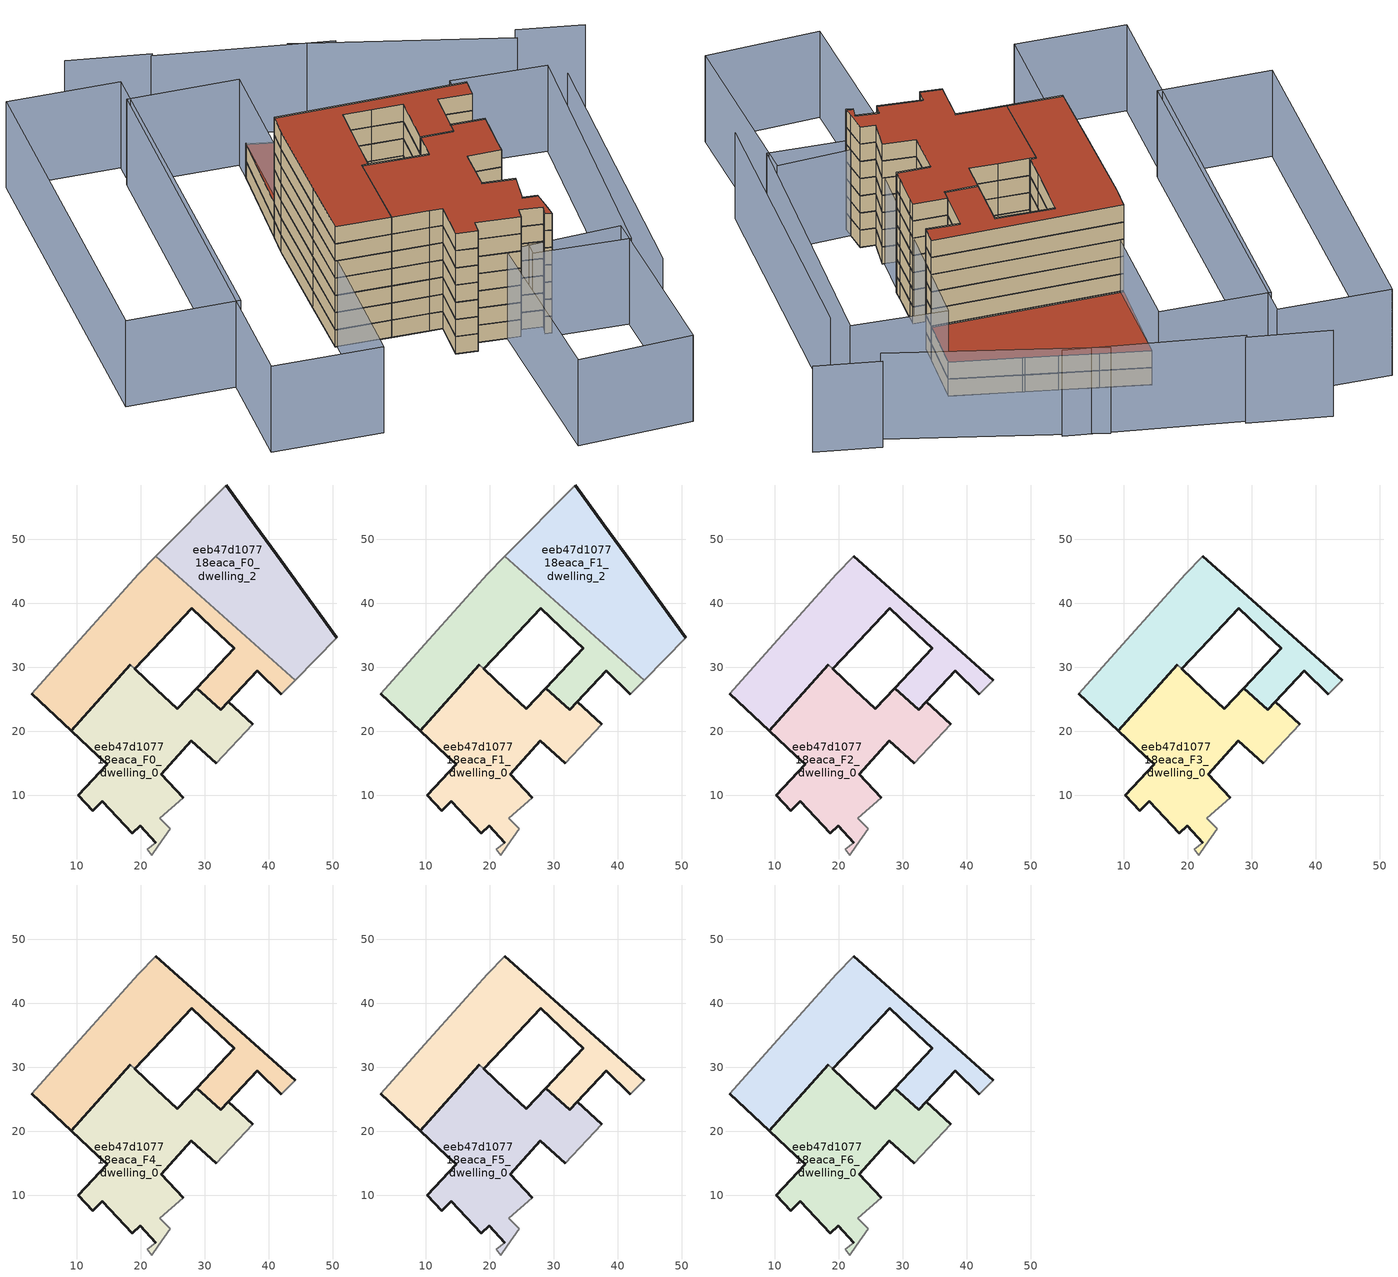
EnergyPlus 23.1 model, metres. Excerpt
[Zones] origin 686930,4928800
eeb47d107718eaca_F0_dwelling_0
 floor ground (EU_floor_Construction): 24.58,4.78 22.98,6.44 26.63,9.64 23.2,13.3 27.9,18.51 31.78,15.01 32.88,16.24 36.37,19.97 37.46,21.12 33.64,24.63 32.49,23.42 28.71,26.78 25.65,23.53 22.47,26.53 19.03,29.77 19.03,29.78 18.34,30.43 18.33,30.42 9.13,20.08 13.28,16.21 14.72,14.88 10.18,10.03 12.45,7.64 13.96,9.07 18.66,4.11 19.94,5.29 22.31,2.61 20.98,1.57 21.7,0.7 22.69,2.1 z0
 wall outside (EU_wall_Construction): 22.31,2.61 19.94,5.29 18.66,4.11 13.96,9.07 12.45,7.64 10.18,10.03 14.72,14.88 13.28,16.21 9.13,20.08 18.33,30.42 18.34,30.43 / 19.03,29.78 19.03,29.77 22.47,26.53 25.65,23.53 28.71,26.78 32.49,23.42 33.64,24.63 37.46,21.12 / 31.78,15.01 27.9,18.51 23.2,13.3 26.63,9.64 z0:3
 wall adiabatic (EU_wall_Construction): 26.63,9.64 22.98,6.44 24.58,4.78 22.69,2.1 21.7,0.7 20.98,1.57 22.31,2.61 / 37.46,21.12 36.37,19.97 32.88,16.24 31.78,15.01 z0:3
 wall to eeb47d107718eaca_F0_dwelling_1 (EU_wall_Construction): 18.34,30.43 19.03,29.78 z0:3
eeb47d107718eaca_F0_dwelling_1
 floor ground (EU_floor_Construction): 41.92,25.83 44.08,28.02 22.34,47.37 19.55,44.54 9.81,33.58 2.92,25.86 9.13,20.08 18.34,30.43 19.03,29.78 21.91,32.83 27.93,39.22 31.1,36.24 34.55,33 28.71,26.78 32.49,23.42 33.64,24.63 33.64,24.64 38.21,29.46 z0
 wall outside (EU_wall_Construction): 18.34,30.43 9.13,20.08 2.92,25.86 / 41.92,25.83 38.21,29.46 33.64,24.64 33.64,24.63 32.49,23.42 28.71,26.78 34.55,33 31.1,36.24 27.93,39.22 21.91,32.83 19.03,29.78 z0:3
 wall adiabatic (EU_wall_Construction): 2.92,25.86 9.81,33.58 19.55,44.54 22.34,47.37 / 44.08,28.02 41.92,25.83 z0:3
 wall to eeb47d107718eaca_F0_dwelling_2 (EU_wall_Construction): 22.34,47.37 44.08,28.02 z0:3
eeb47d107718eaca_F0_dwelling_2
 floor ground (EU_floor_Construction): 44.08,28.02 50.63,34.67 44.3,43.39 44.12,43.63 41.23,47.61 37.81,52.32 33.33,58.49 22.34,47.37 z0
 wall outside (EU_wall_Construction): 33.33,58.49 37.81,52.32 41.23,47.61 44.12,43.63 44.3,43.39 50.63,34.67 z0:3
 wall adiabatic (EU_wall_Construction): 50.63,34.67 44.08,28.02 / 22.34,47.37 33.33,58.49 z0:3
eeb47d107718eaca_F1_dwelling_0
 floor to eeb47d107718eaca_F0_dwelling_0 (EU_floor_Construction): 24.58,4.78 22.98,6.44 26.63,9.64 23.2,13.3 27.9,18.51 31.78,15.01 32.88,16.24 36.37,19.97 37.46,21.12 33.64,24.63 32.49,23.42 28.71,26.78 25.65,23.53 22.47,26.53 19.03,29.77 19.03,29.78 18.34,30.43 18.33,30.42 9.13,20.08 13.28,16.21 14.72,14.88 10.18,10.03 12.45,7.64 13.96,9.07 18.66,4.11 19.94,5.29 22.31,2.61 20.98,1.57 21.7,0.7 22.69,2.1 z3
 wall outside (EU_wall_Construction): 22.31,2.61 19.94,5.29 18.66,4.11 13.96,9.07 12.45,7.64 10.18,10.03 14.72,14.88 13.28,16.21 9.13,20.08 18.33,30.42 18.34,30.43 / 19.03,29.78 19.03,29.77 22.47,26.53 25.65,23.53 28.71,26.78 32.49,23.42 33.64,24.63 37.46,21.12 / 31.78,15.01 27.9,18.51 23.2,13.3 26.63,9.64 z3:6
 wall adiabatic (EU_wall_Construction): 26.63,9.64 22.98,6.44 24.58,4.78 22.69,2.1 21.7,0.7 20.98,1.57 22.31,2.61 / 37.46,21.12 36.37,19.97 32.88,16.24 31.78,15.01 z3:6
 wall to eeb47d107718eaca_F1_dwelling_1 (EU_wall_Construction): 18.34,30.43 19.03,29.78 z3:6
eeb47d107718eaca_F1_dwelling_1
 floor to eeb47d107718eaca_F0_dwelling_1 (EU_floor_Construction): 41.92,25.83 44.08,28.02 22.34,47.37 19.55,44.54 9.81,33.58 2.92,25.86 9.13,20.08 18.34,30.43 19.03,29.78 21.91,32.83 27.93,39.22 31.1,36.24 34.55,33 28.71,26.78 32.49,23.42 33.64,24.63 33.64,24.64 38.21,29.46 z3
 wall outside (EU_wall_Construction): 18.34,30.43 9.13,20.08 2.92,25.86 / 41.92,25.83 38.21,29.46 33.64,24.64 33.64,24.63 32.49,23.42 28.71,26.78 34.55,33 31.1,36.24 27.93,39.22 21.91,32.83 19.03,29.78 z3:6
 wall adiabatic (EU_wall_Construction): 2.92,25.86 9.81,33.58 19.55,44.54 22.34,47.37 / 44.08,28.02 41.92,25.83 z3:6
 wall to eeb47d107718eaca_F1_dwelling_2 (EU_wall_Construction): 22.34,47.37 44.08,28.02 z3:6
eeb47d107718eaca_F1_dwelling_2
 floor to eeb47d107718eaca_F0_dwelling_2 (EU_floor_Construction): 44.08,28.02 50.63,34.67 44.3,43.39 44.12,43.63 41.23,47.61 37.81,52.32 33.33,58.49 22.34,47.37 z3
 wall outside (EU_wall_Construction): 33.33,58.49 37.81,52.32 41.23,47.61 44.12,43.63 44.3,43.39 50.63,34.67 z3:6
 wall adiabatic (EU_wall_Construction): 50.63,34.67 44.08,28.02 / 22.34,47.37 33.33,58.49 z3:6
 roof outside (EU_roof_Construction): 37.81,52.32 41.23,47.61 44.12,43.63 44.3,43.39 50.63,34.67 44.08,28.02 22.34,47.37 33.33,58.49 z6
eeb47d107718eaca_F2_dwelling_0
 floor to eeb47d107718eaca_F1_dwelling_0 (EU_floor_Construction): 24.58,4.78 22.98,6.44 26.63,9.64 23.2,13.3 27.9,18.51 31.78,15.01 32.88,16.24 36.37,19.97 37.46,21.12 33.64,24.63 32.49,23.42 28.71,26.78 25.65,23.53 22.47,26.53 19.03,29.77 19.03,29.78 18.34,30.43 18.33,30.42 9.13,20.08 13.28,16.21 14.72,14.88 10.18,10.03 12.45,7.64 13.96,9.07 18.66,4.11 19.94,5.29 22.31,2.61 20.98,1.57 21.7,0.7 22.69,2.1 z6
 wall outside (EU_wall_Construction): 22.31,2.61 19.94,5.29 18.66,4.11 13.96,9.07 12.45,7.64 10.18,10.03 14.72,14.88 13.28,16.21 9.13,20.08 18.33,30.42 18.34,30.43 / 19.03,29.78 19.03,29.77 22.47,26.53 25.65,23.53 28.71,26.78 32.49,23.42 33.64,24.63 37.46,21.12 / 31.78,15.01 27.9,18.51 23.2,13.3 26.63,9.64 z6:9
 wall adiabatic (EU_wall_Construction): 26.63,9.64 22.98,6.44 24.58,4.78 22.69,2.1 21.7,0.7 20.98,1.57 22.31,2.61 / 37.46,21.12 36.37,19.97 32.88,16.24 31.78,15.01 z6:9
 wall to eeb47d107718eaca_F2_dwelling_1 (EU_wall_Construction): 18.34,30.43 19.03,29.78 z6:9
eeb47d107718eaca_F2_dwelling_1
 floor to eeb47d107718eaca_F1_dwelling_1 (EU_floor_Construction): 41.92,25.83 44.08,28.02 22.34,47.37 19.55,44.54 9.81,33.58 2.92,25.86 9.13,20.08 18.34,30.43 19.03,29.78 21.91,32.83 27.93,39.22 31.1,36.24 34.55,33 28.71,26.78 32.49,23.42 33.64,24.63 33.64,24.64 38.21,29.46 z6
 wall outside (EU_wall_Construction): 18.34,30.43 9.13,20.08 2.92,25.86 / 22.34,47.37 44.08,28.02 / 41.92,25.83 38.21,29.46 33.64,24.64 33.64,24.63 32.49,23.42 28.71,26.78 34.55,33 31.1,36.24 27.93,39.22 21.91,32.83 19.03,29.78 z6:9
 wall adiabatic (EU_wall_Construction): 2.92,25.86 9.81,33.58 19.55,44.54 22.34,47.37 / 44.08,28.02 41.92,25.83 z6:9
eeb47d107718eaca_F3_dwelling_0
 floor to eeb47d107718eaca_F2_dwelling_0 (EU_floor_Construction): 24.58,4.78 22.98,6.44 26.63,9.64 23.2,13.3 27.9,18.51 31.78,15.01 32.88,16.24 36.37,19.97 37.46,21.12 33.64,24.63 32.49,23.42 28.71,26.78 25.65,23.53 22.47,26.53 19.03,29.77 19.03,29.78 18.34,30.43 18.33,30.42 9.13,20.08 13.28,16.21 14.72,14.88 10.18,10.03 12.45,7.64 13.96,9.07 18.66,4.11 19.94,5.29 22.31,2.61 20.98,1.57 21.7,0.7 22.69,2.1 z9
 wall outside (EU_wall_Construction): 22.31,2.61 19.94,5.29 18.66,4.11 13.96,9.07 12.45,7.64 10.18,10.03 14.72,14.88 13.28,16.21 9.13,20.08 18.33,30.42 18.34,30.43 / 19.03,29.78 19.03,29.77 22.47,26.53 25.65,23.53 28.71,26.78 32.49,23.42 33.64,24.63 37.46,21.12 / 31.78,15.01 27.9,18.51 23.2,13.3 26.63,9.64 z9:12
 wall adiabatic (EU_wall_Construction): 26.63,9.64 22.98,6.44 24.58,4.78 22.69,2.1 21.7,0.7 20.98,1.57 22.31,2.61 / 37.46,21.12 36.37,19.97 32.88,16.24 31.78,15.01 z9:12
 wall to eeb47d107718eaca_F3_dwelling_1 (EU_wall_Construction): 18.34,30.43 19.03,29.78 z9:12
eeb47d107718eaca_F3_dwelling_1
 floor to eeb47d107718eaca_F2_dwelling_1 (EU_floor_Construction): 41.92,25.83 44.08,28.02 22.34,47.37 19.55,44.54 9.81,33.58 2.92,25.86 9.13,20.08 18.34,30.43 19.03,29.78 21.91,32.83 27.93,39.22 31.1,36.24 34.55,33 28.71,26.78 32.49,23.42 33.64,24.63 33.64,24.64 38.21,29.46 z9
 wall outside (EU_wall_Construction): 18.34,30.43 9.13,20.08 2.92,25.86 / 22.34,47.37 44.08,28.02 / 41.92,25.83 38.21,29.46 33.64,24.64 33.64,24.63 32.49,23.42 28.71,26.78 34.55,33 31.1,36.24 27.93,39.22 21.91,32.83 19.03,29.78 z9:12
 wall adiabatic (EU_wall_Construction): 2.92,25.86 9.81,33.58 19.55,44.54 22.34,47.37 / 44.08,28.02 41.92,25.83 z9:12
eeb47d107718eaca_F4_dwelling_0
 floor to eeb47d107718eaca_F3_dwelling_0 (EU_floor_Construction): 24.58,4.78 22.98,6.44 26.63,9.64 23.2,13.3 27.9,18.51 31.78,15.01 32.88,16.24 36.37,19.97 37.46,21.12 33.64,24.63 32.49,23.42 28.71,26.78 25.65,23.53 22.47,26.53 19.03,29.77 19.03,29.78 18.34,30.43 18.33,30.42 9.13,20.08 13.28,16.21 14.72,14.88 10.18,10.03 12.45,7.64 13.96,9.07 18.66,4.11 19.94,5.29 22.31,2.61 20.98,1.57 21.7,0.7 22.69,2.1 z12
 wall outside (EU_wall_Construction): 22.31,2.61 19.94,5.29 18.66,4.11 13.96,9.07 12.45,7.64 10.18,10.03 14.72,14.88 13.28,16.21 9.13,20.08 18.33,30.42 18.34,30.43 / 19.03,29.78 19.03,29.77 22.47,26.53 25.65,23.53 28.71,26.78 32.49,23.42 33.64,24.63 37.46,21.12 / 31.78,15.01 27.9,18.51 23.2,13.3 26.63,9.64 z12:15
 wall adiabatic (EU_wall_Construction): 26.63,9.64 22.98,6.44 24.58,4.78 22.69,2.1 21.7,0.7 20.98,1.57 22.31,2.61 / 37.46,21.12 36.37,19.97 32.88,16.24 31.78,15.01 z12:15
 wall to eeb47d107718eaca_F4_dwelling_1 (EU_wall_Construction): 18.34,30.43 19.03,29.78 z12:15
eeb47d107718eaca_F4_dwelling_1
 floor to eeb47d107718eaca_F3_dwelling_1 (EU_floor_Construction): 41.92,25.83 44.08,28.02 22.34,47.37 19.55,44.54 9.81,33.58 2.92,25.86 9.13,20.08 18.34,30.43 19.03,29.78 21.91,32.83 27.93,39.22 31.1,36.24 34.55,33 28.71,26.78 32.49,23.42 33.64,24.63 33.64,24.64 38.21,29.46 z12
 wall outside (EU_wall_Construction): 18.34,30.43 9.13,20.08 2.92,25.86 / 22.34,47.37 44.08,28.02 / 41.92,25.83 38.21,29.46 33.64,24.64 33.64,24.63 32.49,23.42 28.71,26.78 34.55,33 31.1,36.24 27.93,39.22 21.91,32.83 19.03,29.78 z12:15
 wall adiabatic (EU_wall_Construction): 2.92,25.86 9.81,33.58 19.55,44.54 22.34,47.37 / 44.08,28.02 41.92,25.83 z12:15
eeb47d107718eaca_F5_dwelling_0
 floor to eeb47d107718eaca_F4_dwelling_0 (EU_floor_Construction): 24.58,4.78 22.98,6.44 26.63,9.64 23.2,13.3 27.9,18.51 31.78,15.01 32.88,16.24 36.37,19.97 37.46,21.12 33.64,24.63 32.49,23.42 28.71,26.78 25.65,23.53 22.47,26.53 19.03,29.77 19.03,29.78 18.34,30.43 18.33,30.42 9.13,20.08 13.28,16.21 14.72,14.88 10.18,10.03 12.45,7.64 13.96,9.07 18.66,4.11 19.94,5.29 22.31,2.61 20.98,1.57 21.7,0.7 22.69,2.1 z15
 wall outside (EU_wall_Construction): 22.31,2.61 19.94,5.29 18.66,4.11 13.96,9.07 12.45,7.64 10.18,10.03 14.72,14.88 13.28,16.21 9.13,20.08 18.33,30.42 18.34,30.43 / 19.03,29.78 19.03,29.77 22.47,26.53 25.65,23.53 28.71,26.78 32.49,23.42 33.64,24.63 37.46,21.12 / 31.78,15.01 27.9,18.51 23.2,13.3 26.63,9.64 z15:18
 wall adiabatic (EU_wall_Construction): 26.63,9.64 22.98,6.44 24.58,4.78 22.69,2.1 21.7,0.7 20.98,1.57 22.31,2.61 / 37.46,21.12 36.37,19.97 32.88,16.24 31.78,15.01 z15:18
 wall to eeb47d107718eaca_F5_dwelling_1 (EU_wall_Construction): 18.34,30.43 19.03,29.78 z15:18
eeb47d107718eaca_F5_dwelling_1
 floor to eeb47d107718eaca_F4_dwelling_1 (EU_floor_Construction): 41.92,25.83 44.08,28.02 22.34,47.37 19.55,44.54 9.81,33.58 2.92,25.86 9.13,20.08 18.34,30.43 19.03,29.78 21.91,32.83 27.93,39.22 31.1,36.24 34.55,33 28.71,26.78 32.49,23.42 33.64,24.63 33.64,24.64 38.21,29.46 z15
 wall outside (EU_wall_Construction): 18.34,30.43 9.13,20.08 2.92,25.86 / 22.34,47.37 44.08,28.02 / 41.92,25.83 38.21,29.46 33.64,24.64 33.64,24.63 32.49,23.42 28.71,26.78 34.55,33 31.1,36.24 27.93,39.22 21.91,32.83 19.03,29.78 z15:18
 wall adiabatic (EU_wall_Construction): 2.92,25.86 9.81,33.58 19.55,44.54 22.34,47.37 / 44.08,28.02 41.92,25.83 z15:18
eeb47d107718eaca_F6_dwelling_0
 floor to eeb47d107718eaca_F5_dwelling_0 (EU_floor_Construction): 24.58,4.78 22.98,6.44 26.63,9.64 23.2,13.3 27.9,18.51 31.78,15.01 32.88,16.24 36.37,19.97 37.46,21.12 33.64,24.63 32.49,23.42 28.71,26.78 25.65,23.53 22.47,26.53 19.03,29.77 19.03,29.78 18.34,30.43 18.33,30.42 9.13,20.08 13.28,16.21 14.72,14.88 10.18,10.03 12.45,7.64 13.96,9.07 18.66,4.11 19.94,5.29 22.31,2.61 20.98,1.57 21.7,0.7 22.69,2.1 z18
 wall outside (EU_wall_Construction): 22.31,2.61 19.94,5.29 18.66,4.11 13.96,9.07 12.45,7.64 10.18,10.03 14.72,14.88 13.28,16.21 9.13,20.08 18.33,30.42 18.34,30.43 / 19.03,29.78 19.03,29.77 22.47,26.53 25.65,23.53 28.71,26.78 32.49,23.42 33.64,24.63 37.46,21.12 / 31.78,15.01 27.9,18.51 23.2,13.3 26.63,9.64 z18:21
 wall adiabatic (EU_wall_Construction): 26.63,9.64 22.98,6.44 24.58,4.78 22.69,2.1 21.7,0.7 20.98,1.57 22.31,2.61 / 37.46,21.12 36.37,19.97 32.88,16.24 31.78,15.01 z18:21
 wall to eeb47d107718eaca_F6_dwelling_1 (EU_wall_Construction): 18.34,30.43 19.03,29.78 z18:21
 roof outside (EU_roof_Construction): 33.64,24.63 37.46,21.12 36.37,19.97 32.88,16.24 31.78,15.01 27.9,18.51 23.2,13.3 26.63,9.64 22.98,6.44 24.58,4.78 22.69,2.1 21.7,0.7 20.98,1.57 22.31,2.61 19.94,5.29 18.66,4.11 13.96,9.07 12.45,7.64 10.18,10.03 14.72,14.88 13.28,16.21 9.13,20.08 18.33,30.42 18.34,30.43 19.03,29.78 19.03,29.77 22.47,26.53 25.65,23.53 28.71,26.78 32.49,23.42 z21
eeb47d107718eaca_F6_dwelling_1
 floor to eeb47d107718eaca_F5_dwelling_1 (EU_floor_Construction): 41.92,25.83 44.08,28.02 22.34,47.37 19.55,44.54 9.81,33.58 2.92,25.86 9.13,20.08 18.34,30.43 19.03,29.78 21.91,32.83 27.93,39.22 31.1,36.24 34.55,33 28.71,26.78 32.49,23.42 33.64,24.63 33.64,24.64 38.21,29.46 z18
 wall outside (EU_wall_Construction): 18.34,30.43 9.13,20.08 2.92,25.86 / 22.34,47.37 44.08,28.02 / 41.92,25.83 38.21,29.46 33.64,24.64 33.64,24.63 32.49,23.42 28.71,26.78 34.55,33 31.1,36.24 27.93,39.22 21.91,32.83 19.03,29.78 z18:21
 wall adiabatic (EU_wall_Construction): 2.92,25.86 9.81,33.58 19.55,44.54 22.34,47.37 / 44.08,28.02 41.92,25.83 z18:21
 roof outside (EU_roof_Construction): 31.1,36.24 27.93,39.22 21.91,32.83 19.03,29.78 18.34,30.43 9.13,20.08 2.92,25.86 9.81,33.58 19.55,44.54 22.34,47.37 44.08,28.02 41.92,25.83 38.21,29.46 33.64,24.64 33.64,24.63 32.49,23.42 28.71,26.78 34.55,33 z21
shading: 27.37,-14.32 60.77,20.99 / 72.57,25.02 66.44,33.03 / 64.79,31.72 46.81,59.54 / 50.97,53.86 34.34,74.82 / 34.88,74.93 26.93,84.87 / 31.41,-4.98 12.78,-27.92 / 12.78,-27.92 -0.9,-16.81 / -0.9,-16.81 17.73,6.13 / 17.73,6.13 31.41,-4.98 / 19,2.36 50.58,34.71 / 50.58,34.71 61.05,24.49 / 61.05,24.49 29.47,-7.86 / 29.47,-7.86 19,2.36 / 35.57,60.94 -12.13,8.95 / -12.13,8.95 -24.58,20.38 / -24.58,20.38 23.12,72.37 / 23.12,72.37 35.57,60.94 / 26.52,75.28 -12.44,32.54 / -12.44,32.54 -25.22,44.19 / -25.22,44.19 13.74,86.93 / 13.74,86.93 26.52,75.28 z0:15
[Building]
EU S2 Campaign: North Axis=0; Terrain=City; Solar Distribution=FullExterior
[Site:Location]
Bologna: Latitude=44.5; Longitude=11.25; Time Zone=1; Elevation=37
[SizingPeriod:WeatherFileDays]
AnnualSizingPeriod: Begin Month=1; Begin Day of Month=1; End Month=12; End Day of Month=31; Day of Week for Start Day=Monday; Use Weather File Daylight Saving Period=No; Use Weather File Rain and Snow Indicators=No
[MATERIAL]
EU_InternalMass_Material: Roughness=MediumRough; Thickness=0.1; Conductivity=1; Density=1800; Specific Heat=900; Thermal Absorptance=0.9; Solar Absorptance=0.7; Visible Absorptance=0.7
[MATERIAL:NOMASS] Roughness=MediumRough; Thermal Absorptance=0.9; Solar Absorptance=0.7; Visible Absorptance=0.7
Name | Thermal Resistance
EU_wall_NoMass | 0.905828
EU_roof_NoMass | 0.37593
EU_floor_NoMass | 0.67114
[CONSTRUCTION]
EU_wall_Construction: EU_wall_NoMass
EU_roof_Construction: EU_roof_NoMass
EU_floor_Construction: EU_floor_NoMass
EU_InternalMass_Construction: EU_InternalMass_Material
[ZONE] Type=1; Multiplier=1; Ceiling Height=autocalculate; Floor Area=autocalculate; Part of Total Floor Area=Yes
Name | Volume
eeb47d107718eaca_F0_dwelling_0; eeb47d107718eaca_F1_dwelling_0; eeb47d107718eaca_F2_dwelling_0; eeb47d107718eaca_F3_dwelling_0; eeb47d107718eaca_F4_dwelling_0; eeb47d107718eaca_F5_dwelling_0; eeb47d107718eaca_F6_dwelling_0 | 1101.06
eeb47d107718eaca_F0_dwelling_1; eeb47d107718eaca_F1_dwelling_1; eeb47d107718eaca_F2_dwelling_1; eeb47d107718eaca_F3_dwelling_1; eeb47d107718eaca_F4_dwelling_1; eeb47d107718eaca_F5_dwelling_1; eeb47d107718eaca_F6_dwelling_1 | 1075.67
eeb47d107718eaca_F0_dwelling_2; eeb47d107718eaca_F1_dwelling_2 | 1088.34
[INTERNALMASS] Construction=EU_InternalMass_Construction
Name | Zone or ZoneList | Surface Area
eeb47d107718eaca_F0_dwelling_0_EU_InternalMass | eeb47d107718eaca_F0_dwelling_0 | 367.019
eeb47d107718eaca_F0_dwelling_1_EU_InternalMass | eeb47d107718eaca_F0_dwelling_1 | 358.557
eeb47d107718eaca_F0_dwelling_2_EU_InternalMass | eeb47d107718eaca_F0_dwelling_2 | 362.781
eeb47d107718eaca_F1_dwelling_0_EU_InternalMass | eeb47d107718eaca_F1_dwelling_0 | 367.019
eeb47d107718eaca_F1_dwelling_1_EU_InternalMass | eeb47d107718eaca_F1_dwelling_1 | 358.557
eeb47d107718eaca_F1_dwelling_2_EU_InternalMass | eeb47d107718eaca_F1_dwelling_2 | 362.781
eeb47d107718eaca_F2_dwelling_0_EU_InternalMass | eeb47d107718eaca_F2_dwelling_0 | 544.178
eeb47d107718eaca_F2_dwelling_1_EU_InternalMass | eeb47d107718eaca_F2_dwelling_1 | 544.183
eeb47d107718eaca_F3_dwelling_0_EU_InternalMass | eeb47d107718eaca_F3_dwelling_0 | 544.178
eeb47d107718eaca_F3_dwelling_1_EU_InternalMass | eeb47d107718eaca_F3_dwelling_1 | 544.183
eeb47d107718eaca_F4_dwelling_0_EU_InternalMass | eeb47d107718eaca_F4_dwelling_0 | 544.178
eeb47d107718eaca_F4_dwelling_1_EU_InternalMass | eeb47d107718eaca_F4_dwelling_1 | 544.183
eeb47d107718eaca_F5_dwelling_0_EU_InternalMass | eeb47d107718eaca_F5_dwelling_0 | 544.178
eeb47d107718eaca_F5_dwelling_1_EU_InternalMass | eeb47d107718eaca_F5_dwelling_1 | 544.183
eeb47d107718eaca_F6_dwelling_0_EU_InternalMass | eeb47d107718eaca_F6_dwelling_0 | 544.178
eeb47d107718eaca_F6_dwelling_1_EU_InternalMass | eeb47d107718eaca_F6_dwelling_1 | 544.183
[OTHEREQUIPMENT] Fuel Type=Electricity; Design Level Calculation Method=Watts/Area; Power per Zone Floor Area=1; Fraction Latent=0; Fraction Radiant=0; Fraction Lost=0; Carbon Dioxide Generation Rate=0; EndUse Subcategory=EU_Step8_InternalGains
Name | Zone or ZoneList or Space or SpaceList | Schedule
EU_Step8_InternalGain_eeb47d107718eaca_F0_dwelling_0_f000 | eeb47d107718eaca_F0_dwelling_0 | EU_Step8_GainSchedule_eeb47d107718eaca_F0_dwelling_0_f000
EU_Step8_InternalGain_eeb47d107718eaca_F0_dwelling_1_f000 | eeb47d107718eaca_F0_dwelling_1 | EU_Step8_GainSchedule_eeb47d107718eaca_F0_dwelling_1_f000
EU_Step8_InternalGain_eeb47d107718eaca_F0_dwelling_2_f000 | eeb47d107718eaca_F0_dwelling_2 | EU_Step8_GainSchedule_eeb47d107718eaca_F0_dwelling_2_f000
EU_Step8_InternalGain_eeb47d107718eaca_F1_dwelling_0_f000 | eeb47d107718eaca_F1_dwelling_0 | EU_Step8_GainSchedule_eeb47d107718eaca_F1_dwelling_0_f000
EU_Step8_InternalGain_eeb47d107718eaca_F1_dwelling_1_f000 | eeb47d107718eaca_F1_dwelling_1 | EU_Step8_GainSchedule_eeb47d107718eaca_F1_dwelling_1_f000
EU_Step8_InternalGain_eeb47d107718eaca_F1_dwelling_2_f000 | eeb47d107718eaca_F1_dwelling_2 | EU_Step8_GainSchedule_eeb47d107718eaca_F1_dwelling_2_f000
EU_Step8_InternalGain_eeb47d107718eaca_F2_dwelling_0_f000 | eeb47d107718eaca_F2_dwelling_0 | EU_Step8_GainSchedule_eeb47d107718eaca_F2_dwelling_0_f000
EU_Step8_InternalGain_eeb47d107718eaca_F2_dwelling_1_f000 | eeb47d107718eaca_F2_dwelling_1 | EU_Step8_GainSchedule_eeb47d107718eaca_F2_dwelling_1_f000
EU_Step8_InternalGain_eeb47d107718eaca_F3_dwelling_0_f000 | eeb47d107718eaca_F3_dwelling_0 | EU_Step8_GainSchedule_eeb47d107718eaca_F3_dwelling_0_f000
EU_Step8_InternalGain_eeb47d107718eaca_F3_dwelling_1_f000 | eeb47d107718eaca_F3_dwelling_1 | EU_Step8_GainSchedule_eeb47d107718eaca_F3_dwelling_1_f000
EU_Step8_InternalGain_eeb47d107718eaca_F4_dwelling_0_f000 | eeb47d107718eaca_F4_dwelling_0 | EU_Step8_GainSchedule_eeb47d107718eaca_F4_dwelling_0_f000
EU_Step8_InternalGain_eeb47d107718eaca_F4_dwelling_1_f000 | eeb47d107718eaca_F4_dwelling_1 | EU_Step8_GainSchedule_eeb47d107718eaca_F4_dwelling_1_f000
EU_Step8_InternalGain_eeb47d107718eaca_F5_dwelling_0_f000 | eeb47d107718eaca_F5_dwelling_0 | EU_Step8_GainSchedule_eeb47d107718eaca_F5_dwelling_0_f000
EU_Step8_InternalGain_eeb47d107718eaca_F5_dwelling_1_f000 | eeb47d107718eaca_F5_dwelling_1 | EU_Step8_GainSchedule_eeb47d107718eaca_F5_dwelling_1_f000
EU_Step8_InternalGain_eeb47d107718eaca_F6_dwelling_0_f000 | eeb47d107718eaca_F6_dwelling_0 | EU_Step8_GainSchedule_eeb47d107718eaca_F6_dwelling_0_f000
EU_Step8_InternalGain_eeb47d107718eaca_F6_dwelling_1_f000 | eeb47d107718eaca_F6_dwelling_1 | EU_Step8_GainSchedule_eeb47d107718eaca_F6_dwelling_1_f000
[ZONEVENTILATION:DESIGNFLOWRATE] Schedule=EU_AlwaysOn; Design Flow Rate Calculation Method=AirChanges/Hour; Air Changes per Hour=0.73129; Ventilation Type=Natural; Fan Pressure Rise=0; Fan Total Efficiency=1; Constant Term Coefficient=1; Temperature Term Coefficient=0; Velocity Term Coefficient=0; Velocity Squared Term Coefficient=0; Minimum Indoor Temperature=-100; Maximum Indoor Temperature=100; Delta Temperature=-100; Minimum Outdoor Temperature=-100; Maximum Outdoor Temperature=100; Maximum Wind Speed=40
Name | Zone or ZoneList or Space or SpaceList
EU_ConstantAir_eeb47d107718eaca_F0_dwelling_0 | eeb47d107718eaca_F0_dwelling_0
EU_ConstantAir_eeb47d107718eaca_F0_dwelling_1 | eeb47d107718eaca_F0_dwelling_1
EU_ConstantAir_eeb47d107718eaca_F0_dwelling_2 | eeb47d107718eaca_F0_dwelling_2
EU_ConstantAir_eeb47d107718eaca_F1_dwelling_0 | eeb47d107718eaca_F1_dwelling_0
EU_ConstantAir_eeb47d107718eaca_F1_dwelling_1 | eeb47d107718eaca_F1_dwelling_1
EU_ConstantAir_eeb47d107718eaca_F1_dwelling_2 | eeb47d107718eaca_F1_dwelling_2
EU_ConstantAir_eeb47d107718eaca_F2_dwelling_0 | eeb47d107718eaca_F2_dwelling_0
EU_ConstantAir_eeb47d107718eaca_F2_dwelling_1 | eeb47d107718eaca_F2_dwelling_1
EU_ConstantAir_eeb47d107718eaca_F3_dwelling_0 | eeb47d107718eaca_F3_dwelling_0
EU_ConstantAir_eeb47d107718eaca_F3_dwelling_1 | eeb47d107718eaca_F3_dwelling_1
EU_ConstantAir_eeb47d107718eaca_F4_dwelling_0 | eeb47d107718eaca_F4_dwelling_0
EU_ConstantAir_eeb47d107718eaca_F4_dwelling_1 | eeb47d107718eaca_F4_dwelling_1
EU_ConstantAir_eeb47d107718eaca_F5_dwelling_0 | eeb47d107718eaca_F5_dwelling_0
EU_ConstantAir_eeb47d107718eaca_F5_dwelling_1 | eeb47d107718eaca_F5_dwelling_1
EU_ConstantAir_eeb47d107718eaca_F6_dwelling_0 | eeb47d107718eaca_F6_dwelling_0
EU_ConstantAir_eeb47d107718eaca_F6_dwelling_1 | eeb47d107718eaca_F6_dwelling_1
[HVACTEMPLATE:THERMOSTAT] Constant Heating Setpoint=20; Constant Cooling Setpoint=50
EU_HeatOnly_eeb47d107718eaca_F0_dwelling_0; EU_HeatOnly_eeb47d107718eaca_F0_dwelling_1; EU_HeatOnly_eeb47d107718eaca_F0_dwelling_2; EU_HeatOnly_eeb47d107718eaca_F1_dwelling_0; EU_HeatOnly_eeb47d107718eaca_F1_dwelling_1; EU_HeatOnly_eeb47d107718eaca_F1_dwelling_2; EU_HeatOnly_eeb47d107718eaca_F2_dwelling_0; EU_HeatOnly_eeb47d107718eaca_F2_dwelling_1; EU_HeatOnly_eeb47d107718eaca_F3_dwelling_0; EU_HeatOnly_eeb47d107718eaca_F3_dwelling_1; EU_HeatOnly_eeb47d107718eaca_F4_dwelling_0; EU_HeatOnly_eeb47d107718eaca_F4_dwelling_1; EU_HeatOnly_eeb47d107718eaca_F5_dwelling_0; EU_HeatOnly_eeb47d107718eaca_F5_dwelling_1; EU_HeatOnly_eeb47d107718eaca_F6_dwelling_0; EU_HeatOnly_eeb47d107718eaca_F6_dwelling_1
[HVACTEMPLATE:ZONE:IDEALLOADSAIRSYSTEM] System Availability Schedule=EU_AlwaysOn; Maximum Heating Supply Air Temperature=50; Minimum Cooling Supply Air Temperature=13; Maximum Heating Supply Air Humidity Ratio=0.0156; Minimum Cooling Supply Air Humidity Ratio=0.0077; Heating Limit=NoLimit; Cooling Limit=NoLimit; Heating Availability Schedule=EU_AlwaysOn; Cooling Availability Schedule=EU_CoolingOff; Dehumidification Control Type=ConstantSensibleHeatRatio; Cooling Sensible Heat Ratio=0.7; Dehumidification Setpoint=60; Humidification Control Type=None; Humidification Setpoint=30; Outdoor Air Method=None; Outdoor Air Flow Rate per Person=0.00944; Outdoor Air Flow Rate per Zone Floor Area=0; Outdoor Air Flow Rate per Zone=0; Demand Controlled Ventilation Type=None; Outdoor Air Economizer Type=NoEconomizer; Heat Recovery Type=None; Sensible Heat Recovery Effectiveness=0.7; Latent Heat Recovery Effectiveness=0.65
Name | Template Thermostat
eeb47d107718eaca_F0_dwelling_0 | EU_HeatOnly_eeb47d107718eaca_F0_dwelling_0
eeb47d107718eaca_F0_dwelling_1 | EU_HeatOnly_eeb47d107718eaca_F0_dwelling_1
eeb47d107718eaca_F0_dwelling_2 | EU_HeatOnly_eeb47d107718eaca_F0_dwelling_2
eeb47d107718eaca_F1_dwelling_0 | EU_HeatOnly_eeb47d107718eaca_F1_dwelling_0
eeb47d107718eaca_F1_dwelling_1 | EU_HeatOnly_eeb47d107718eaca_F1_dwelling_1
eeb47d107718eaca_F1_dwelling_2 | EU_HeatOnly_eeb47d107718eaca_F1_dwelling_2
eeb47d107718eaca_F2_dwelling_0 | EU_HeatOnly_eeb47d107718eaca_F2_dwelling_0
eeb47d107718eaca_F2_dwelling_1 | EU_HeatOnly_eeb47d107718eaca_F2_dwelling_1
eeb47d107718eaca_F3_dwelling_0 | EU_HeatOnly_eeb47d107718eaca_F3_dwelling_0
eeb47d107718eaca_F3_dwelling_1 | EU_HeatOnly_eeb47d107718eaca_F3_dwelling_1
eeb47d107718eaca_F4_dwelling_0 | EU_HeatOnly_eeb47d107718eaca_F4_dwelling_0
eeb47d107718eaca_F4_dwelling_1 | EU_HeatOnly_eeb47d107718eaca_F4_dwelling_1
eeb47d107718eaca_F5_dwelling_0 | EU_HeatOnly_eeb47d107718eaca_F5_dwelling_0
eeb47d107718eaca_F5_dwelling_1 | EU_HeatOnly_eeb47d107718eaca_F5_dwelling_1
eeb47d107718eaca_F6_dwelling_0 | EU_HeatOnly_eeb47d107718eaca_F6_dwelling_0
eeb47d107718eaca_F6_dwelling_1 | EU_HeatOnly_eeb47d107718eaca_F6_dwelling_1
[SIZING:ZONE] Zone Cooling Design Supply Air Temperature Input Method=SupplyAirTemperature; Zone Cooling Design Supply Air Temperature=13; Zone Heating Design Supply Air Temperature Input Method=SupplyAirTemperature; Zone Heating Design Supply Air Temperature=50; Zone Cooling Design Supply Air Humidity Ratio=0.008; Zone Heating Design Supply Air Humidity Ratio=0.008; Cooling Design Air Flow Method=DesignDay; Cooling Design Air Flow Rate=0; Cooling Minimum Air Flow per Zone Floor Area=0.000762; Cooling Minimum Air Flow=0; Cooling Minimum Air Flow Fraction=0.2; Heating Design Air Flow Method=DesignDay; Heating Design Air Flow Rate=0; Heating Maximum Air Flow per Zone Floor Area=0.002032; Heating Maximum Air Flow=0.141576; Heating Maximum Air Flow Fraction=0.3; Account for Dedicated Outdoor Air System=No; Dedicated Outdoor Air System Control Strategy=NeutralSupplyAir; Dedicated Outdoor Air Low Setpoint Temperature for Design=autosize; Dedicated Outdoor Air High Setpoint Temperature for Design=autosize; Zone Load Sizing Method=Sensible Load Only No Latent Load; Zone Latent Cooling Design Supply Air Humidity Ratio Input Method=HumidityRatioDifference; Zone Cooling Design Supply Air Humidity Ratio Difference=0.005; Zone Latent Heating Design Supply Air Humidity Ratio Input Method=HumidityRatioDifference; Zone Humidification Design Supply Air Humidity Ratio Difference=0.005
eeb47d107718eaca_F0_dwelling_0; eeb47d107718eaca_F0_dwelling_1; eeb47d107718eaca_F0_dwelling_2; eeb47d107718eaca_F1_dwelling_0; eeb47d107718eaca_F1_dwelling_1; eeb47d107718eaca_F1_dwelling_2; eeb47d107718eaca_F2_dwelling_0; eeb47d107718eaca_F2_dwelling_1; eeb47d107718eaca_F3_dwelling_0; eeb47d107718eaca_F3_dwelling_1; eeb47d107718eaca_F4_dwelling_0; eeb47d107718eaca_F4_dwelling_1; eeb47d107718eaca_F5_dwelling_0; eeb47d107718eaca_F5_dwelling_1; eeb47d107718eaca_F6_dwelling_0; eeb47d107718eaca_F6_dwelling_1
[SCHEDULE:CONSTANT]
Name | Hourly Value
EU_AlwaysOn | 1
EU_CoolingOff | 0
[SCHEDULE:FILE] Column Number=1; Rows to Skip at Top=0; Number of Hours of Data=8760; Column Separator=Comma; Interpolate to Timestep=No; Minutes per Item=60; Adjust Schedule for Daylight Savings=Yes
Name | File
EU_Step8_GainSchedule_eeb47d107718eaca_F0_dwelling_0_f000 | ../../schedules/eeb47d107718eaca/eeb47d107718eaca_F0_dwelling_0_f000_gain.csv
EU_Step8_GainSchedule_eeb47d107718eaca_F0_dwelling_1_f000 | ../../schedules/eeb47d107718eaca/eeb47d107718eaca_F0_dwelling_1_f000_gain.csv
EU_Step8_GainSchedule_eeb47d107718eaca_F0_dwelling_2_f000 | ../../schedules/eeb47d107718eaca/eeb47d107718eaca_F0_dwelling_2_f000_gain.csv
EU_Step8_GainSchedule_eeb47d107718eaca_F1_dwelling_0_f000 | ../../schedules/eeb47d107718eaca/eeb47d107718eaca_F1_dwelling_0_f000_gain.csv
EU_Step8_GainSchedule_eeb47d107718eaca_F1_dwelling_1_f000 | ../../schedules/eeb47d107718eaca/eeb47d107718eaca_F1_dwelling_1_f000_gain.csv
EU_Step8_GainSchedule_eeb47d107718eaca_F1_dwelling_2_f000 | ../../schedules/eeb47d107718eaca/eeb47d107718eaca_F1_dwelling_2_f000_gain.csv
EU_Step8_GainSchedule_eeb47d107718eaca_F2_dwelling_0_f000 | ../../schedules/eeb47d107718eaca/eeb47d107718eaca_F2_dwelling_0_f000_gain.csv
EU_Step8_GainSchedule_eeb47d107718eaca_F2_dwelling_1_f000 | ../../schedules/eeb47d107718eaca/eeb47d107718eaca_F2_dwelling_1_f000_gain.csv
EU_Step8_GainSchedule_eeb47d107718eaca_F3_dwelling_0_f000 | ../../schedules/eeb47d107718eaca/eeb47d107718eaca_F3_dwelling_0_f000_gain.csv
EU_Step8_GainSchedule_eeb47d107718eaca_F3_dwelling_1_f000 | ../../schedules/eeb47d107718eaca/eeb47d107718eaca_F3_dwelling_1_f000_gain.csv
EU_Step8_GainSchedule_eeb47d107718eaca_F4_dwelling_0_f000 | ../../schedules/eeb47d107718eaca/eeb47d107718eaca_F4_dwelling_0_f000_gain.csv
EU_Step8_GainSchedule_eeb47d107718eaca_F4_dwelling_1_f000 | ../../schedules/eeb47d107718eaca/eeb47d107718eaca_F4_dwelling_1_f000_gain.csv
EU_Step8_GainSchedule_eeb47d107718eaca_F5_dwelling_0_f000 | ../../schedules/eeb47d107718eaca/eeb47d107718eaca_F5_dwelling_0_f000_gain.csv
EU_Step8_GainSchedule_eeb47d107718eaca_F5_dwelling_1_f000 | ../../schedules/eeb47d107718eaca/eeb47d107718eaca_F5_dwelling_1_f000_gain.csv
EU_Step8_GainSchedule_eeb47d107718eaca_F6_dwelling_0_f000 | ../../schedules/eeb47d107718eaca/eeb47d107718eaca_F6_dwelling_0_f000_gain.csv
EU_Step8_GainSchedule_eeb47d107718eaca_F6_dwelling_1_f000 | ../../schedules/eeb47d107718eaca/eeb47d107718eaca_F6_dwelling_1_f000_gain.csv
